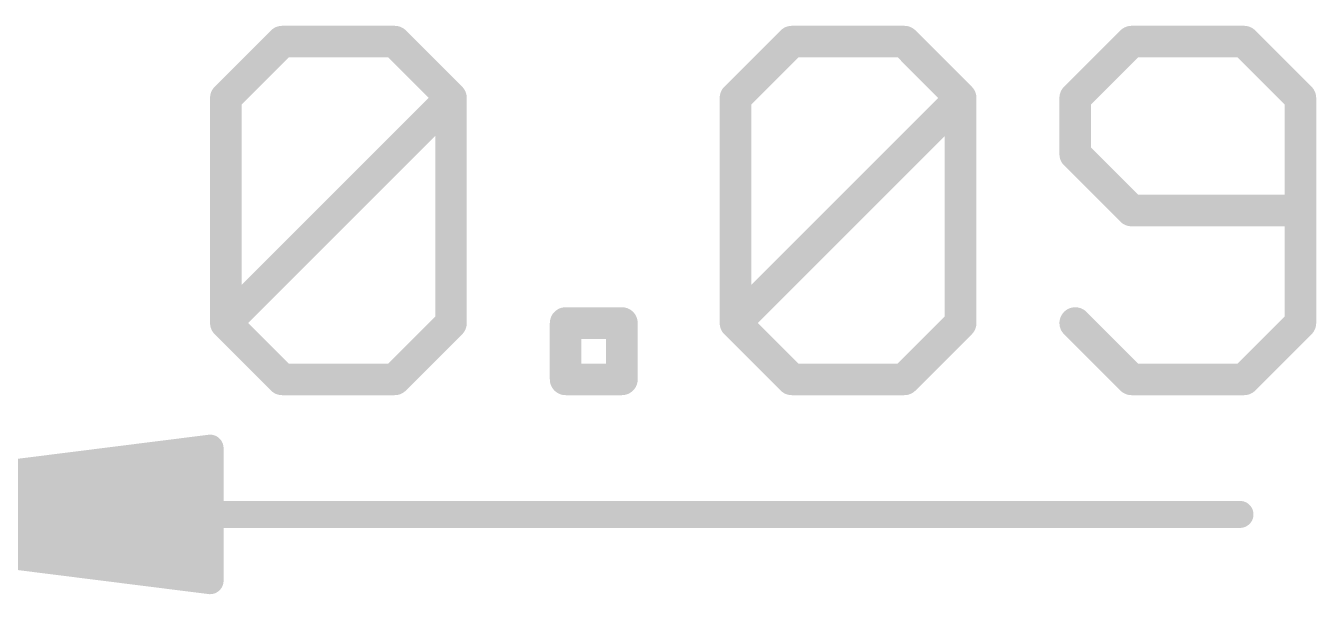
# Model space of a CAD drawing. Extents: x -4.8 to 37, y -3.4 to 41.2.
# Drawn here: x 30.8 to 37.01, y -1.78 to 0.96 of the extents above; entities that cross this region are included whole.
import ezdxf

# ---------------------------------------------------------------- set-up
doc = ezdxf.new("R2010")
doc.units = 0
doc.layers.add('47', color=253, linetype='CONTINUOUS')

msp = doc.modelspace()

# ---------------------------------------------------------------- linework, layer by layer
at = {"layer": '47'}
for points, const_width in [([(31.7592, 0.6095), (32.0304, 0.8807)], 0.1524), ([(32.0304, 0.8807), (32.5727, 0.8807)], 0.1524), ([(32.5727, 0.8807), (32.8439, 0.6095)], 0.1524), ([(34.2149, 0.6095), (34.4861, 0.8807)], 0.1524), ([(34.4861, 0.8807), (35.0284, 0.8807)], 0.1524), ([(35.0284, 0.8807), (35.2996, 0.6095)], 0.1524), ([(36.1233, 0.8807), (35.8521, 0.6095)], 0.1524), ([(36.6656, 0.8807), (36.1233, 0.8807)], 0.1524), ([(36.9368, 0.6095), (36.6656, 0.8807)], 0.1524), ([(31.7592, -0.4751), (31.7592, 0.6095)], 0.1524), ([(31.7592, -0.4751), (32.8439, 0.6095)], 0.1524), ([(32.8439, 0.6095), (32.8439, -0.4751)], 0.1524), ([(34.2149, -0.4751), (34.2149, 0.6095)], 0.1524), ([(34.2149, -0.4751), (35.2996, 0.6095)], 0.1524), ([(35.2996, 0.6095), (35.2996, -0.4751)], 0.1524), ([(35.8521, 0.6095), (35.8521, 0.3384)], 0.1524), ([(36.9368, -0.4751), (36.9368, 0.6095)], 0.1524), ([(35.8521, 0.3384), (36.1233, 0.0672)], 0.1524), ([(36.1233, 0.0672), (36.9368, 0.0672)], 0.1524), ([(32.0304, -0.7463), (31.7592, -0.4751)], 0.1524), ([(32.8439, -0.4751), (32.5727, -0.7463)], 0.1524), ([(33.3964, -0.7463), (33.3964, -0.4751)], 0.1524), ([(33.3964, -0.4751), (33.6675, -0.4751)], 0.1524), ([(33.6675, -0.4751), (33.6675, -0.7463)], 0.1524), ([(34.4861, -0.7463), (34.2149, -0.4751)], 0.1524), ([(35.2996, -0.4751), (35.0284, -0.7463)], 0.1524), ([(35.8521, -0.4751), (36.1233, -0.7463)], 0.1524), ([(36.6656, -0.7463), (36.9368, -0.4751)], 0.1524), ([(32.5727, -0.7463), (32.0304, -0.7463)], 0.1524), ([(33.6675, -0.7463), (33.3964, -0.7463)], 0.1524), ([(35.0284, -0.7463), (34.4861, -0.7463)], 0.1524), ([(36.1233, -0.7463), (36.6656, -0.7463)], 0.1524), ([(29.148, -1.397), (31.683, -1.0778)], 0.13), ([(31.683, -1.0778), (31.683, -1.7162)], 0.13), ([(29.148, -1.397), (31.683, -1.137)], 0.13), ([(29.148, -1.397), (31.683, -1.267)], 0.13), ([(29.148, -1.397), (36.6458, -1.397)], 0.13), ([(31.683, -1.7162), (29.148, -1.397)], 0.13), ([(31.683, -1.527), (29.148, -1.397)], 0.13), ([(31.683, -1.657), (29.148, -1.397)], 0.13)]:
    msp.add_lwpolyline(points, dxfattribs=dict(at, const_width=const_width))
for points, const_width in [([(32.0304, 0.9188, 1), (32.0304, 0.8426)], 0.0762), ([(32.0573, 0.8537, 1), (32.0034, 0.9076)], 0.0762), ([(32.5996, 0.9076, 1), (32.5458, 0.8537)], 0.0762), ([(32.5727, 0.8426, 1), (32.5727, 0.9188)], 0.0762), ([(34.4861, 0.9188, 1), (34.4861, 0.8426)], 0.0762), ([(34.513, 0.8537, 1), (34.4592, 0.9076)], 0.0762), ([(35.0554, 0.9076, 1), (35.0015, 0.8537)], 0.0762), ([(35.0284, 0.8426, 1), (35.0284, 0.9188)], 0.0762), ([(36.1233, 0.9188, 1), (36.1233, 0.8426)], 0.0762), ([(36.1502, 0.8537, 1), (36.0963, 0.9076)], 0.0762), ([(36.6925, 0.9076, 1), (36.6386, 0.8537)], 0.0762), ([(36.6656, 0.8426, 1), (36.6656, 0.9188)], 0.0762), ([(31.7973, 0.6095, 1), (31.7211, 0.6095)], 0.0762), ([(32.882, 0.6095, 1), (32.8058, 0.6095)], 0.0762), ([(32.8708, 0.5826, 1), (32.8169, 0.6365)], 0.0762), ([(34.253, 0.6095, 1), (34.1768, 0.6095)], 0.0762), ([(35.3377, 0.6095, 1), (35.2615, 0.6095)], 0.0762), ([(35.3265, 0.5826, 1), (35.2727, 0.6365)], 0.0762), ([(35.8902, 0.6095, 1), (35.814, 0.6095)], 0.0762), ([(36.9749, 0.6095, 1), (36.8987, 0.6095)], 0.0762), ([(31.7323, 0.6365, 1), (31.7861, 0.5826)], 0.0762), ([(32.8169, 0.5826, 1), (32.8708, 0.6365)], 0.0762), ([(34.188, 0.6365, 1), (34.2419, 0.5826)], 0.0762), ([(35.2727, 0.5826, 1), (35.3265, 0.6365)], 0.0762), ([(35.8251, 0.6365, 1), (35.879, 0.5826)], 0.0762), ([(36.9098, 0.5826, 1), (36.9637, 0.6365)], 0.0762), ([(35.879, 0.3653, 1), (35.8251, 0.3114)], 0.0762), ([(35.814, 0.3384, 1), (35.8902, 0.3384)], 0.0762), ([(36.1233, 0.1053, 1), (36.1233, 0.0291)], 0.0762), ([(36.0963, 0.0403, 1), (36.1502, 0.0941)], 0.0762), ([(36.9368, 0.0291, 1), (36.9368, 0.1053)], 0.0762), ([(31.7861, -0.4482, 1), (31.7323, -0.5021)], 0.0762), ([(31.7323, -0.4482, 1), (31.7861, -0.5021)], 0.0762), ([(32.8708, -0.5021, 1), (32.8169, -0.4482)], 0.0762), ([(33.4345, -0.4751, 1), (33.3583, -0.4751)], 0.0762), ([(33.3964, -0.437, 1), (33.3964, -0.5132)], 0.0762), ([(33.7056, -0.4751, 1), (33.6294, -0.4751)], 0.0762), ([(33.6675, -0.5132, 1), (33.6675, -0.437)], 0.0762), ([(34.2419, -0.4482, 1), (34.188, -0.5021)], 0.0762), ([(34.188, -0.4482, 1), (34.2419, -0.5021)], 0.0762), ([(35.3265, -0.5021, 1), (35.2727, -0.4482)], 0.0762), ([(35.879, -0.4482, 1), (35.8251, -0.5021)], 0.0762), ([(36.9637, -0.5021, 1), (36.9098, -0.4482)], 0.0762), ([(31.7211, -0.4751, 1), (31.7973, -0.4751)], 0.0762), ([(32.8058, -0.4751, 1), (32.882, -0.4751)], 0.0762), ([(34.1768, -0.4751, 1), (34.253, -0.4751)], 0.0762), ([(35.2615, -0.4751, 1), (35.3377, -0.4751)], 0.0762), ([(36.8987, -0.4751, 1), (36.9749, -0.4751)], 0.0762), ([(32.0304, -0.7082, 1), (32.0304, -0.7844)], 0.0762), ([(32.0034, -0.7732, 1), (32.0573, -0.7194)], 0.0762), ([(32.5458, -0.7194, 1), (32.5996, -0.7732)], 0.0762), ([(32.5727, -0.7844, 1), (32.5727, -0.7082)], 0.0762), ([(33.3964, -0.7082, 1), (33.3964, -0.7844)], 0.0762), ([(33.6675, -0.7844, 1), (33.6675, -0.7082)], 0.0762), ([(34.4861, -0.7082, 1), (34.4861, -0.7844)], 0.0762), ([(34.4592, -0.7732, 1), (34.513, -0.7194)], 0.0762), ([(35.0015, -0.7194, 1), (35.0554, -0.7732)], 0.0762), ([(35.0284, -0.7844, 1), (35.0284, -0.7082)], 0.0762), ([(36.1233, -0.7082, 1), (36.1233, -0.7844)], 0.0762), ([(36.0963, -0.7732, 1), (36.1502, -0.7194)], 0.0762), ([(36.6386, -0.7194, 1), (36.6925, -0.7732)], 0.0762), ([(36.6656, -0.7844, 1), (36.6656, -0.7082)], 0.0762), ([(33.3583, -0.7463, 1), (33.4345, -0.7463)], 0.0762), ([(33.6294, -0.7463, 1), (33.7056, -0.7463)], 0.0762), ([(31.7155, -1.0778, 1), (31.6505, -1.0778)], 0.065), ([(31.6871, -1.11, 1), (31.6789, -1.0455)], 0.065), ([(31.6863, -1.1693, 1), (31.6797, -1.1047)], 0.065), ([(31.6847, -1.2995, 1), (31.6813, -1.2345)], 0.065), ([(36.6458, -1.4295, 1), (36.6458, -1.3645)], 0.065), ([(31.6813, -1.5595, 1), (31.6847, -1.4945)], 0.065), ([(31.6797, -1.6893, 1), (31.6863, -1.6247)], 0.065), ([(31.6789, -1.7485, 1), (31.6871, -1.684)], 0.065), ([(31.6505, -1.7162, 1), (31.7155, -1.7162)], 0.065)]:
    msp.add_lwpolyline(points, format="xyb", dxfattribs=dict(at, const_width=const_width))

doc.saveas('drawing.dxf')
